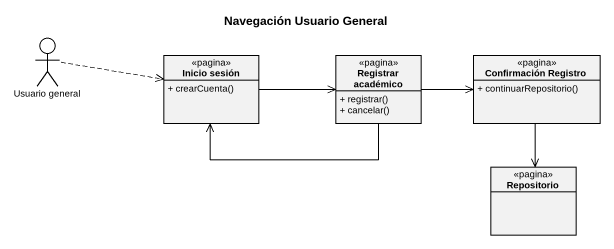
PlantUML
@startuml
title Navegación Usuario General
allowmixing
hide circle
hide empty members
skinparam classAttributeIconSize 0
actor "Usuario general" as Usuario_general
class "Inicio sesión" as Inicio_sesión <<pagina>> {
  + crearCuenta()
}
class "Registrar académico" as Registrar_académico <<pagina>> {
  + registrar()
  + cancelar()
}
class "Confirmación Registro" as Confirmación_Registro <<pagina>> {
  + continuarRepositorio()
}
class Repositorio <<pagina>>
Usuario_general .right.> Inicio_sesión
Inicio_sesión -right-> Registrar_académico
Registrar_académico -left-> Inicio_sesión
Registrar_académico -right-> Confirmación_Registro
Confirmación_Registro --> Repositorio
@enduml
